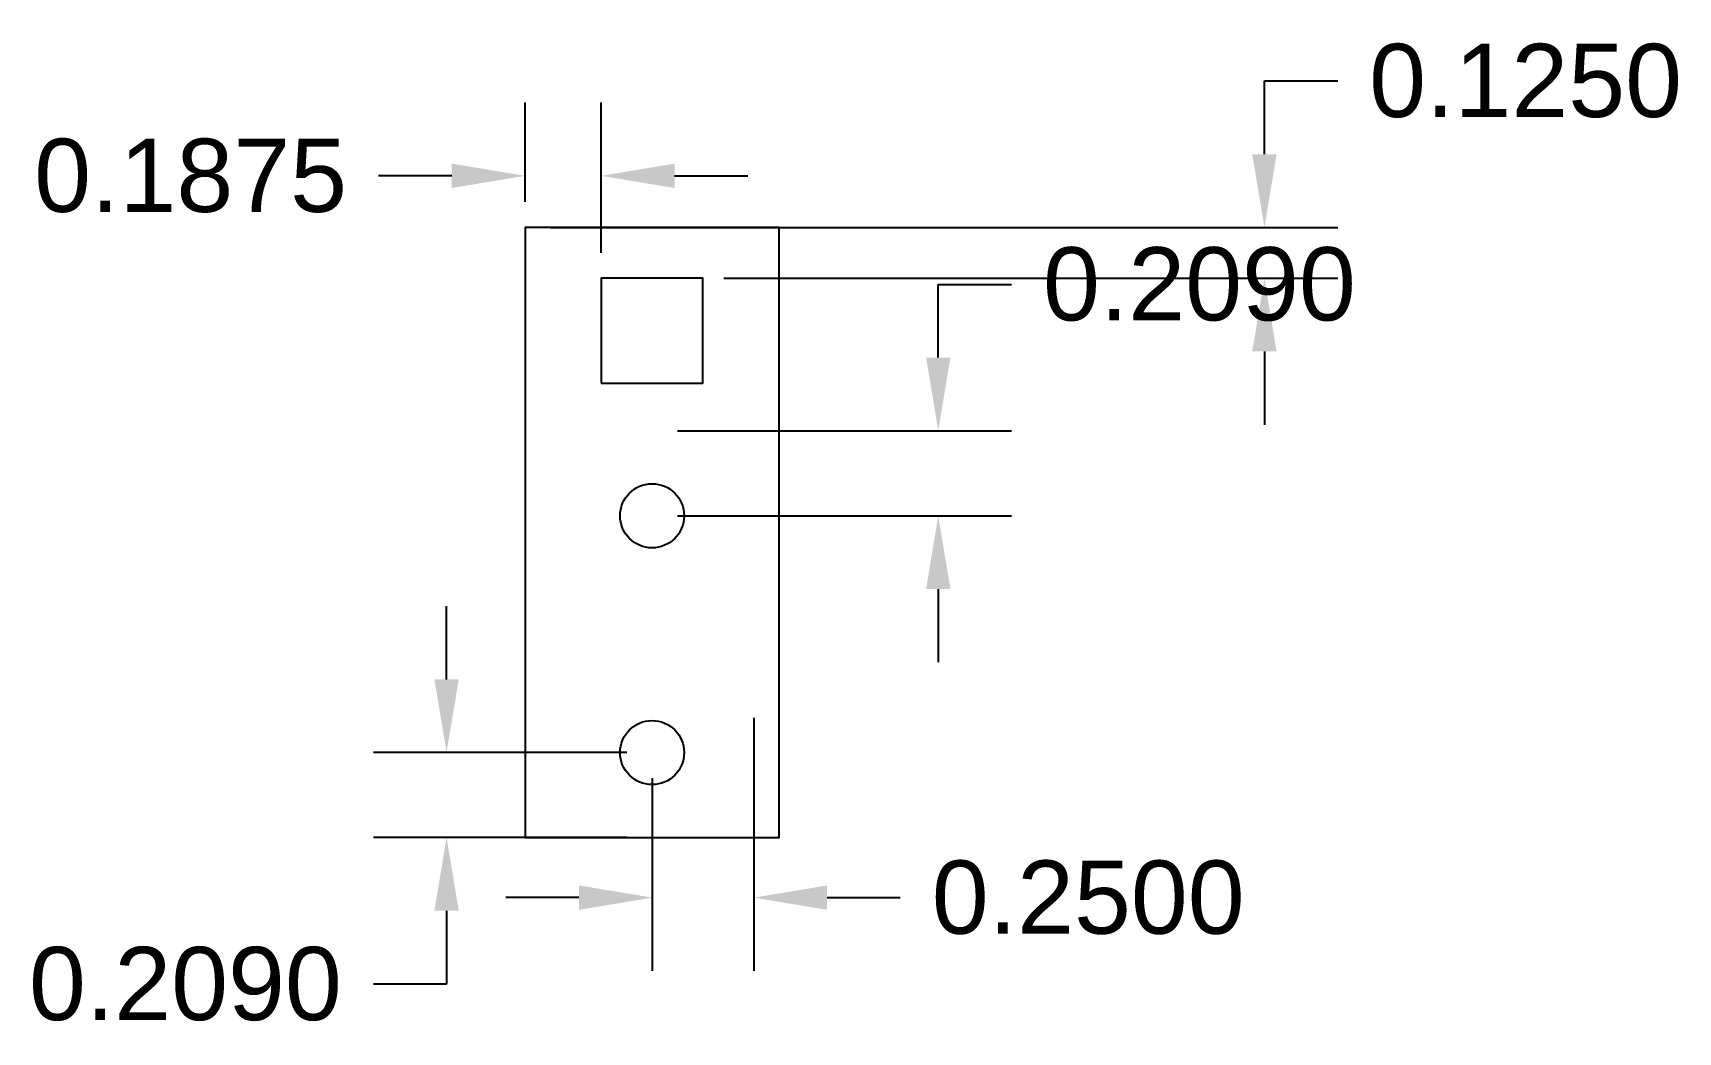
# Model space of a CAD drawing. Header units: inches. Extents: x 2.88 to 6.93, y 36.08 to 38.53.
import ezdxf

# ---------------------------------------------------------------- set-up
doc = ezdxf.new("R2010")
doc.units = ezdxf.units.IN
doc.header["$MEASUREMENT"] = 0
doc.layers.get('0').update_dxf_attribs({"color": 1})
doc.layers.add('dimensions', color=4, linetype='Continuous')
doc.styles.get("Standard").update_dxf_attribs({"font": 'Arial Regular.ttf'})
doc.dimstyles.get("Standard").update_dxf_attribs({"dimtxt": 0.18, "dimasz": 0.18, "dimexe": 0.18, "dimexo": 0.0625, "dimgap": 0.09, "dimtad": 0, "dimtih": 1, "dimtoh": 1, "dimdec": 4, "dimzin": 0, "dimdsep": 46, "dimtxsty": 'Standard', "dimcen": 0.09, "dimadec": 0, "dimazin": 0, "dimtfac": 1, "dimtdec": 4, "dimtofl": 0, "dimtmove": 0, "dimatfit": 3, "dimfxl": 1, "dimtolj": 1, "dimtzin": 0, "dimarcsym": 0})

# ---------------------------------------------------------------- blocks, each defined once
blk = doc.blocks.new('*D49')
at = {"layer": 'Defpoints', "color": 0, "transparency": 16777216}
for p in [(4.5179, 38.0543), (5.9091, 38.0543), (4.5173, 37.9293)]:
    blk.add_point(p, dxfattribs=at)
at = {"layer": 'dimensions', "color": 0, "lineweight": -2, "transparency": 16777216}
for p, q in [((5.9091, 38.2343), (5.9091, 38.4143)), ((5.9091, 38.4143), (6.0891, 38.4143)), ((4.5804, 38.0543), (6.0891, 38.0543)), ((4.5798, 37.9293), (6.0891, 37.9293)), ((5.9091, 37.7493), (5.9091, 37.5693))]:
    blk.add_line(p, q, dxfattribs=at)
at = {"layer": 'dimensions', "color": 0, "transparency": 16777216}
for points in [[(5.8791, 38.2343), (5.9391, 38.2343), (5.9091, 38.0543)], [(5.8791, 37.7493), (5.9391, 37.7493), (5.9091, 37.9293)]]:
    blk.add_solid(points, dxfattribs=at)
at = {"layer": 'dimensions', "color": 0, "transparency": 16777216, "insert": (6.5511, 38.4143), "char_height": 0.18, "attachment_point": 5}
blk.add_mtext('\\A1;0.1250', dxfattribs=at)
blk = doc.blocks.new('*D53')
at = {"layer": 'Defpoints', "color": 0, "transparency": 16777216}
for p in [(4.6539, 36.9109), (4.4039, 36.7633), (4.6539, 36.4067)]:
    blk.add_point(p, dxfattribs=at)
at = {"layer": 'dimensions', "color": 0, "lineweight": -2, "transparency": 16777216}
for p, q in [((4.6539, 36.8484), (4.6539, 36.2267)), ((4.4039, 36.7008), (4.4039, 36.2267)), ((4.2239, 36.4067), (4.0439, 36.4067)), ((4.8339, 36.4067), (5.0139, 36.4067))]:
    blk.add_line(p, q, dxfattribs=at)
at = {"layer": 'dimensions', "color": 0, "transparency": 16777216}
for points in [[(4.2239, 36.4367), (4.2239, 36.3767), (4.4039, 36.4067)], [(4.8339, 36.4367), (4.8339, 36.3767), (4.6539, 36.4067)]]:
    blk.add_solid(points, dxfattribs=at)
at = {"layer": 'dimensions', "color": 0, "transparency": 16777216, "insert": (5.4759, 36.4067), "char_height": 0.18, "attachment_point": 5}
blk.add_mtext('\\A1;0.2500', dxfattribs=at)
blk = doc.blocks.new('*D54')
at = {"layer": 'Defpoints', "color": 0, "transparency": 16777216}
for p in [(4.4038, 37.5543), (5.1073, 37.5543), (4.4038, 37.3453)]:
    blk.add_point(p, dxfattribs=at)
at = {"layer": 'dimensions', "color": 0, "lineweight": -2, "transparency": 16777216}
for p, q in [((5.1073, 37.7343), (5.1073, 37.9143)), ((5.1073, 37.9143), (5.2873, 37.9143)), ((4.4663, 37.5543), (5.2873, 37.5543)), ((4.4663, 37.3453), (5.2873, 37.3453)), ((5.1073, 37.1653), (5.1073, 36.9853))]:
    blk.add_line(p, q, dxfattribs=at)
at = {"layer": 'dimensions', "color": 0, "transparency": 16777216}
for points in [[(5.0773, 37.7343), (5.1373, 37.7343), (5.1073, 37.5543)], [(5.0773, 37.1653), (5.1373, 37.1653), (5.1073, 37.3453)]]:
    blk.add_solid(points, dxfattribs=at)
at = {"layer": 'dimensions', "color": 0, "transparency": 16777216, "insert": (5.7493, 37.9143), "char_height": 0.18, "attachment_point": 5}
blk.add_mtext('\\A1;0.2090', dxfattribs=at)
blk = doc.blocks.new('*D55')
at = {"layer": 'Defpoints', "color": 0, "transparency": 16777216}
for p in [(4.4039, 36.7633), (3.8986, 36.5543), (4.4039, 36.5543)]:
    blk.add_point(p, dxfattribs=at)
at = {"layer": 'dimensions', "color": 0, "lineweight": -2, "transparency": 16777216}
for p, q in [((3.8986, 36.9433), (3.8986, 37.1233)), ((4.3414, 36.7633), (3.7186, 36.7633)), ((4.3414, 36.5543), (3.7186, 36.5543)), ((3.8986, 36.3743), (3.8986, 36.1943)), ((3.8986, 36.1943), (3.7186, 36.1943))]:
    blk.add_line(p, q, dxfattribs=at)
at = {"layer": 'dimensions', "color": 0, "transparency": 16777216}
for points in [[(3.8686, 36.9433), (3.9286, 36.9433), (3.8986, 36.7633)], [(3.8686, 36.3743), (3.9286, 36.3743), (3.8986, 36.5543)]]:
    blk.add_solid(points, dxfattribs=at)
at = {"layer": 'dimensions', "color": 0, "transparency": 16777216, "insert": (3.2566, 36.1943), "char_height": 0.18, "attachment_point": 5}
blk.add_mtext('\\A1;0.2090', dxfattribs=at)
blk = doc.blocks.new('*D61')
at = {"layer": 'Defpoints', "color": 0, "transparency": 16777216}
for p in [(4.0914, 38.1811), (4.0914, 38.0543), (4.2789, 37.9293)]:
    blk.add_point(p, dxfattribs=at)
at = {"layer": 'dimensions', "color": 0, "lineweight": -2, "transparency": 16777216}
for p, q in [((4.0914, 38.1168), (4.0914, 38.3611)), ((4.2789, 37.9918), (4.2789, 38.3611)), ((3.9114, 38.1811), (3.7314, 38.1811)), ((4.4589, 38.1811), (4.6389, 38.1811))]:
    blk.add_line(p, q, dxfattribs=at)
at = {"layer": 'dimensions', "color": 0, "transparency": 16777216}
for points in [[(3.9114, 38.2111), (3.9114, 38.1511), (4.0914, 38.1811)], [(4.4589, 38.2111), (4.4589, 38.1511), (4.2789, 38.1811)]]:
    blk.add_solid(points, dxfattribs=at)
at = {"layer": 'dimensions', "color": 0, "transparency": 16777216, "insert": (3.2694, 38.1811), "char_height": 0.18, "attachment_point": 5}
blk.add_mtext('\\A1;0.1875', dxfattribs=at)

msp = doc.modelspace()

# ---------------------------------------------------------------- linework, layer by layer
for points in [[(4.09142, 36.5543), (4.71642, 36.5543), (4.71642, 38.0543), (4.09142, 38.0543)], [(4.15388, 38.0543), (4.65388, 38.0543), (4.65388, 38.0543), (4.15388, 38.0543)], [(4.27888, 37.67131), (4.52888, 37.67131), (4.52888, 37.92931), (4.27888, 37.92931)]]:
    msp.add_lwpolyline(points, close=True)
for centre in [(4.40384, 37.34535), (4.40385, 36.76329)]:
    msp.add_circle(centre, 0.07874)

# ---------------------------------------------------------------- dimensions: what is measured, and where the dimension line sits
at = {"layer": 'dimensions'}
dim = msp.add_linear_dim(base=(5.90905, 38.0543), p1=(4.51728, 37.92931), p2=(4.51788, 38.0543), angle=90, dimstyle='Standard', dxfattribs=at)
dim.commit()
dim.dimension.update_dxf_attribs({"geometry": '*D49', "text_midpoint": (6.55108, 38.4143), "dimtype": 160})
for base, p1, p2, picture, middle in [((4.09142, 38.18108), (4.27888, 37.92931), (4.09142, 38.0543), '*D61', (3.26938, 38.18108)), ((4.65388, 36.4067), (4.40385, 36.76329), (4.65388, 36.91089), '*D53', (5.47591, 36.4067))]:
    dim = msp.add_linear_dim(base=base, p1=p1, p2=p2, dimstyle='Standard', dxfattribs=at)
    dim.commit()
    dim.dimension.update_dxf_attribs({"geometry": picture, "text_midpoint": middle})
for base, p1, p2, picture, middle in [((5.107301, 37.554301), (4.403838, 37.345349), (4.403838, 37.554301), '*D54', (5.749334, 37.914301)), ((3.89859, 36.5543), (4.40385, 36.76329), (4.40385, 36.5543), '*D55', (3.25656, 36.1943))]:
    dim = msp.add_linear_dim(base=base, p1=p1, p2=p2, angle=90, dimstyle='Standard', dxfattribs=at)
    dim.commit()
    dim.dimension.update_dxf_attribs({"geometry": picture, "text_midpoint": middle})

doc.saveas('drawing.dxf')
